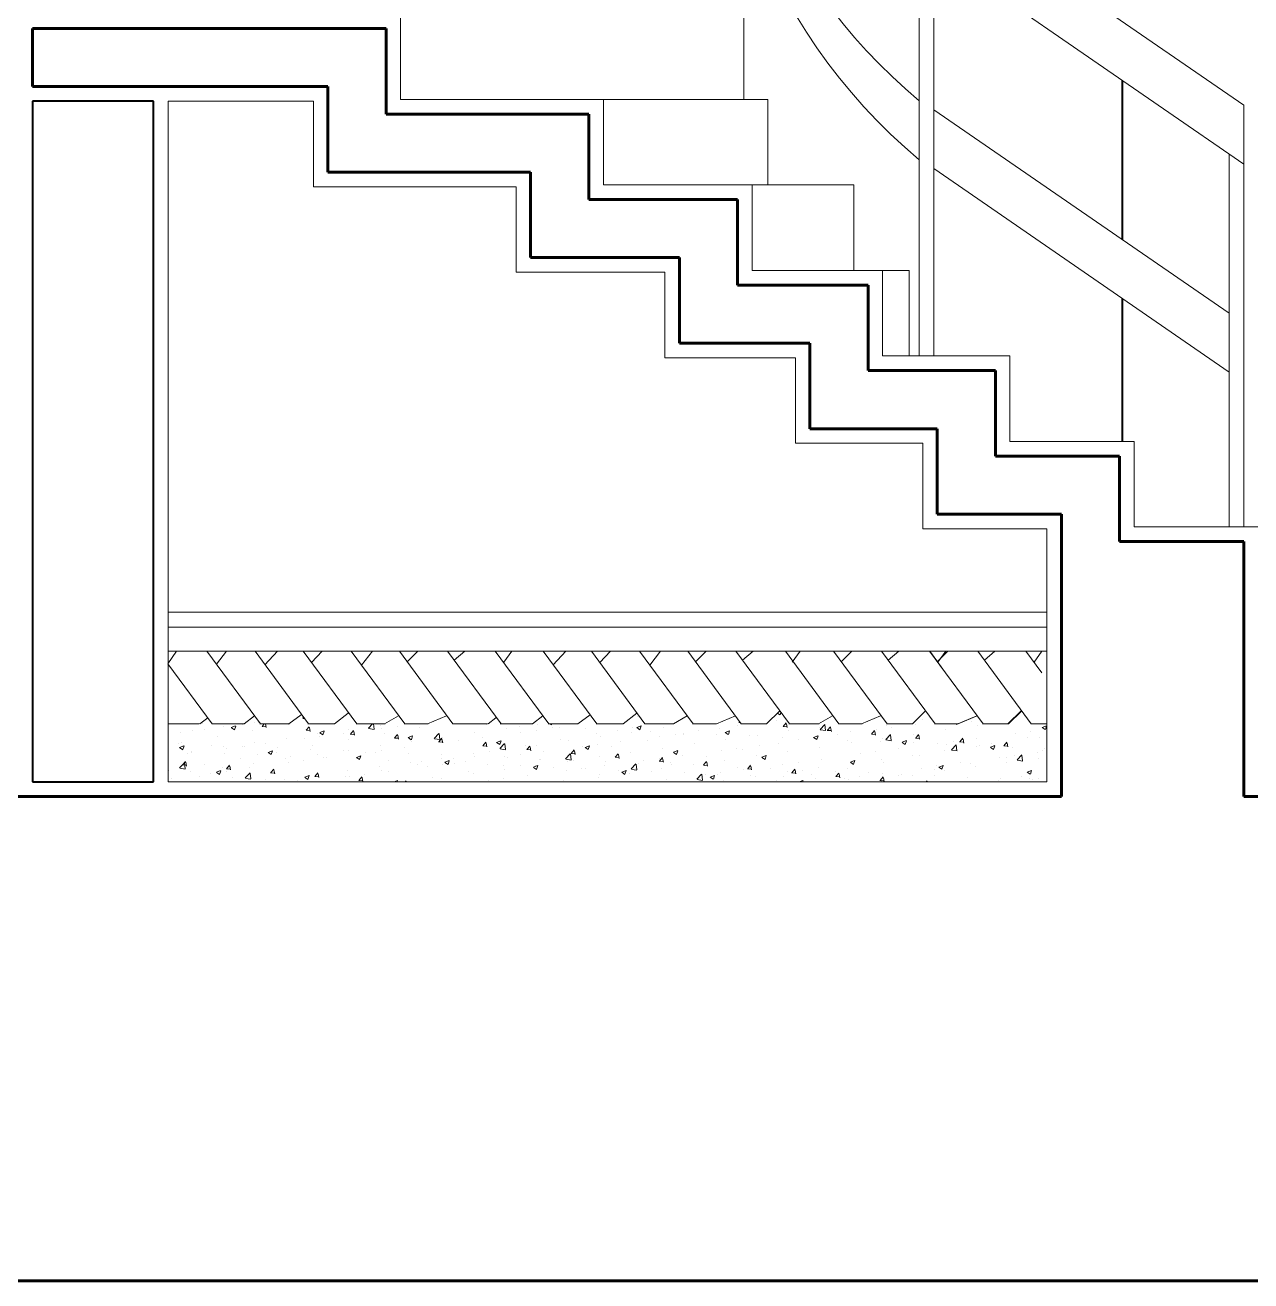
# Model space of a CAD drawing. Header units: millimetres. Extents: x 2016.56 to 2021.8, y 13721.83 to 13722.48.
# Drawn here: x 2019.0363 to 2019.0869, y 13721.8379 to 13721.8898 of the extents above; entities that cross this region are included whole.
import ezdxf

# ---------------------------------------------------------------- set-up
doc = ezdxf.new("R2010")
doc.units = ezdxf.units.MM
doc.layers.get('0').update_dxf_attribs({"lineweight": 20})
for name, color, linetype, lineweight in [('DUVAR', 4, 'Continuous', 40), ('DV', 7, 'Continuous', 20), ('kolon', 5, 'Continuous', 60), ('SIVA', 7, 'Continuous', 20), ('TEFRİŞ', 11, 'Continuous', 9)]:
    doc.layers.add(name, color=color, linetype=linetype, lineweight=lineweight)

msp = doc.modelspace()

# ---------------------------------------------------------------- linework, layer by layer
for p, q in [((2019.042171023998, 13721.86553762157), (2019.078447130247, 13721.86553762157)), ((2019.067331011601, 13721.86137085325), (2019.06743069801, 13721.86130361392)), ((2019.067389352556, 13721.86142800661), (2019.067435518406, 13721.86144572802)), ((2019.067433312502, 13721.86130546184), (2019.067466336725, 13721.86140388332)), ((2019.073446558932, 13721.86143771742), (2019.073446558932, 13721.86143771742)), ((2019.043584198575, 13721.86095434442), (2019.043584198575, 13721.86095434442)), ((2019.045264334262, 13721.8609028053), (2019.045264334262, 13721.8609028053)), ((2019.045758992997, 13721.86099084952), (2019.045758992997, 13721.86099084952)), ((2019.045900197424, 13721.86098651828), (2019.045900197424, 13721.86098651828)), ((2019.046056565942, 13721.8608264681), (2019.046140383805, 13721.86092635833)), ((2019.046220336957, 13721.86077968525), (2019.046193282433, 13721.86092635833)), ((2019.047155404645, 13721.86090517452), (2019.047155404645, 13721.86090517452)), ((2019.047734827061, 13721.86117044882), (2019.047765999827, 13721.86120293754)), ((2019.047741114215, 13721.8611546393), (2019.047809367393, 13721.86114405364)), ((2019.05044561747, 13721.86075002554), (2019.050614807909, 13721.86092635833)), ((2019.050673073316, 13721.8607081108), (2019.050647683784, 13721.86092635833)), ((2019.050953692196, 13721.8608676289), (2019.050953692196, 13721.8608676289)), ((2019.055314450358, 13721.86089134578), (2019.055314450358, 13721.86089134578)), ((2019.057416248582, 13721.86089541861), (2019.057416248582, 13721.86089541861)), ((2019.05794384488, 13721.86092635833), (2019.057995917596, 13721.86089123484)), ((2019.057998532056, 13721.86089307823), (2019.058009698822, 13721.86092635833)), ((2019.061518516196, 13721.86077905386), (2019.061696363267, 13721.86084732295)), ((2019.061535684488, 13721.86121729721), (2019.061535684488, 13721.86121729721)), ((2019.065673606058, 13721.86084822893), (2019.065673606058, 13721.86084822893)), ((2019.065737505415, 13721.86098146736), (2019.065793973263, 13721.86097652706)), ((2019.065744445317, 13721.86098373714), (2019.065767993997, 13721.86101180136)), ((2019.06727144834, 13721.86105858886), (2019.06727144834, 13721.86105858886)), ((2019.067566292007, 13721.86082434628), (2019.067688743047, 13721.86097027775)), ((2019.067729984196, 13721.86077742086), (2019.067700616415, 13721.860936635)), ((2019.069084401264, 13721.86070174711), (2019.069282238042, 13721.86090793554)), ((2019.06931186061, 13721.86065983028), (2019.069283798236, 13721.86090105347)), ((2019.071818636615, 13721.8608681491), (2019.071818636615, 13721.8608681491)), ((2019.073007212192, 13721.8608998805), (2019.073007212192, 13721.8608998805)), ((2019.073299928429, 13721.86112241401), (2019.073299928429, 13721.86112241401)), ((2019.074687440769, 13721.86092635833), (2019.074731314228, 13721.86089676531)), ((2019.07473392804, 13721.86089861688), (2019.074743236373, 13721.86092635833)), ((2019.075338018452, 13721.86103924473), (2019.075338018452, 13721.86103924473)), ((2019.075572332668, 13721.86085560999), (2019.075572332668, 13721.86085560999)), ((2019.077514276787, 13721.8612658551), (2019.077514276787, 13721.8612658551)), ((2019.078049830355, 13721.86092466985), (2019.078049830355, 13721.86092466985)), ((2019.078253935664, 13721.86078457878), (2019.078431782735, 13721.86085284788)), ((2019.07838423581, 13721.8606951944), (2019.078435737647, 13721.86084868437)), ((2019.042698217185, 13721.86056496958), (2019.042698217185, 13721.86056496958)), ((2019.043171893128, 13721.86064939938), (2019.043171893128, 13721.86064939938)), ((2019.043660196305, 13721.86069161654), (2019.043660196305, 13721.86069161654)), ((2019.044192821017, 13721.8603966447), (2019.044192821017, 13721.8603966447)), ((2019.044476022429, 13721.86082824228), (2019.044476022429, 13721.86082824228)), ((2019.044783096727, 13721.86077352894), (2019.044960943799, 13721.86084179803)), ((2019.044784483747, 13721.86076750107), (2019.044910829073, 13721.86068228007)), ((2019.044913443841, 13721.86068411709), (2019.044964945678, 13721.86083760706)), ((2019.045674112831, 13721.86065090961), (2019.045674112831, 13721.86065090961)), ((2019.046049684172, 13721.86082419557), (2019.046201504244, 13721.86081091304)), ((2019.047047349646, 13721.86033573895), (2019.047047349646, 13721.86033573895)), ((2019.047871525036, 13721.86066480515), (2019.048023345108, 13721.86065152262)), ((2019.047878412632, 13721.86066707724), (2019.048000863672, 13721.86081300871)), ((2019.048042175341, 13721.86062028241), (2019.048012807561, 13721.86077949655)), ((2019.048351478947, 13721.86051458185), (2019.048351478947, 13721.86051458185)), ((2019.048433410381, 13721.86057010288), (2019.048611257452, 13721.86063837198)), ((2019.048433981038, 13721.86040626122), (2019.048433981038, 13721.86040626122)), ((2019.048434791856, 13721.86056407677), (2019.048561137182, 13721.86047885577)), ((2019.04856375161, 13721.86048069461), (2019.048615253447, 13721.86063418458)), ((2019.049395960158, 13721.86053290818), (2019.049395960158, 13721.86053290818)), ((2019.049634449514, 13721.86067718909), (2019.049634449514, 13721.86067718909)), ((2019.0496933659, 13721.86050541473), (2019.049845185972, 13721.86049213219)), ((2019.049700259322, 13721.86050768638), (2019.049822710362, 13721.86065361785)), ((2019.049864013725, 13721.86046087956), (2019.049834645944, 13721.86062009371)), ((2019.050451905011, 13721.86073421155), (2019.050677804244, 13721.8606991759)), ((2019.051000098114, 13721.86074409695), (2019.051000098114, 13721.86074409695)), ((2019.05108803881, 13721.86052481679), (2019.05108803881, 13721.86052481679)), ((2019.051515206764, 13721.86034602431), (2019.051667026836, 13721.86033274177)), ((2019.051522106012, 13721.86034829553), (2019.051644557052, 13721.86049422699)), ((2019.051635961276, 13721.86082780992), (2019.051635961276, 13721.86082780992)), ((2019.051685852109, 13721.86030147672), (2019.051656484328, 13721.86046069086)), ((2019.052083724034, 13721.86036667683), (2019.052261571105, 13721.86043494593)), ((2019.052085099965, 13721.86036065246), (2019.052211445291, 13721.86027543147)), ((2019.052214059379, 13721.86027727213), (2019.052265561216, 13721.8604307621)), ((2019.052569330624, 13721.8607790817), (2019.052569330624, 13721.8607790817)), ((2019.053156407879, 13721.86032960226), (2019.053354244657, 13721.8605357907)), ((2019.053343952702, 13721.86018890467), (2019.053466403742, 13721.86033483614)), ((2019.053383864141, 13721.86028768812), (2019.053355801767, 13721.86052891131)), ((2019.053509906032, 13721.86036352866), (2019.053509906032, 13721.86036352866)), ((2019.054829148714, 13721.86055396847), (2019.054829148714, 13721.86055396847)), ((2019.05513172401, 13721.86037419982), (2019.05513172401, 13721.86037419982)), ((2019.056133278015, 13721.86073281137), (2019.056133278015, 13721.86073281137)), ((2019.056670356309, 13721.86083405834), (2019.056670356309, 13721.86083405834)), ((2019.056735861967, 13721.86058538859), (2019.056735861967, 13721.86058538859)), ((2019.057371725129, 13721.86066910156), (2019.057371725129, 13721.86066910156)), ((2019.058026262261, 13721.8607767709), (2019.058026262261, 13721.8607767709)), ((2019.058333704249, 13721.86079574852), (2019.058333704249, 13721.86079574852)), ((2019.059382168213, 13721.86071948346), (2019.059382168213, 13721.86071948346)), ((2019.059870920939, 13721.86053488199), (2019.059870920939, 13721.86053488199)), ((2019.060008734532, 13721.86041915094), (2019.060008734532, 13721.86041915094)), ((2019.060738074164, 13721.86066219602), (2019.060738074164, 13721.86066219602)), ((2019.0612917051, 13721.86058175818), (2019.0612917051, 13721.86058175818)), ((2019.061352212753, 13721.8607891469), (2019.061352212753, 13721.8607891469)), ((2019.061519880379, 13721.86077303154), (2019.061646225705, 13721.86068781054)), ((2019.061648839825, 13721.86068965575), (2019.061700341662, 13721.86084314572)), ((2019.062093980116, 13721.86060490858), (2019.062093980116, 13721.86060490858)), ((2019.062471625819, 13721.86042668023), (2019.062471625819, 13721.86042668023)), ((2019.062610947782, 13721.86077219799), (2019.062610947782, 13721.86077219799)), ((2019.063107488981, 13721.86051039321), (2019.063107488981, 13721.86051039321)), ((2019.063442127009, 13721.86048571209), (2019.063442127009, 13721.86048571209)), ((2019.063449886067, 13721.86054762114), (2019.063449886067, 13721.86054762114)), ((2019.064069468101, 13721.86063704016), (2019.064069468101, 13721.86063704016)), ((2019.064805792019, 13721.8604903337), (2019.064805792019, 13721.8604903337)), ((2019.064923418822, 13721.860739977), (2019.064923418822, 13721.860739977)), ((2019.065168829849, 13721.86057562781), (2019.06534667692, 13721.8606438969)), ((2019.065170188488, 13721.86056960724), (2019.065296533814, 13721.86048438624)), ((2019.065299147594, 13721.86048623327), (2019.065350649431, 13721.86063972324)), ((2019.066161697971, 13721.86043304626), (2019.066161697971, 13721.86043304626)), ((2019.066486404299, 13721.86045853756), (2019.066486404299, 13721.86045853756)), ((2019.067517603923, 13721.86037575882), (2019.067517603923, 13721.86037575882)), ((2019.067559346279, 13721.86082207693), (2019.067711166351, 13721.8608087944)), ((2019.0677905336, 13721.86063738046), (2019.0677905336, 13721.86063738046)), ((2019.068819143502, 13721.86037220175), (2019.068996990573, 13721.86044047085)), ((2019.068820496597, 13721.86036618293), (2019.068946841923, 13721.86028096194)), ((2019.068843252833, 13721.86035168485), (2019.068843252833, 13721.86035168485)), ((2019.068856052988, 13721.86035961928), (2019.068856052988, 13721.86035961928)), ((2019.068949455364, 13721.86028281079), (2019.069000957201, 13721.86043630076)), ((2019.069073504167, 13721.8607999877), (2019.069073504167, 13721.8607999877)), ((2019.069090695846, 13721.86068589618), (2019.069316595079, 13721.86065086053)), ((2019.069381187143, 13721.86066268651), (2019.069533007215, 13721.86064940398)), ((2019.069388138697, 13721.86066495543), (2019.069510589737, 13721.86081088689)), ((2019.069551822579, 13721.86061801801), (2019.069522454799, 13721.86077723216)), ((2019.069805231954, 13721.8604783318), (2019.069805231954, 13721.8604783318)), ((2019.070337344802, 13721.86061388418), (2019.070337344802, 13721.86061388418)), ((2019.071203028006, 13721.86050329609), (2019.071354848078, 13721.86049001355)), ((2019.071209985387, 13721.86050556457), (2019.071332436427, 13721.86065149604)), ((2019.071373660963, 13721.86045861517), (2019.071344293183, 13721.86061782931)), ((2019.07140936991, 13721.86068952057), (2019.07140936991, 13721.86068952057)), ((2019.071795191673, 13721.86028132383), (2019.071993028451, 13721.86048751227)), ((2019.072022651434, 13721.86023940761), (2019.071994589061, 13721.86048063079)), ((2019.072045233072, 13721.86077323354), (2019.072045233072, 13721.86077323354)), ((2019.072948960685, 13721.86048632727), (2019.072948960685, 13721.86048632727)), ((2019.07302486887, 13721.86034390567), (2019.073176688942, 13721.86033062313)), ((2019.073031832077, 13721.86034617372), (2019.073154283117, 13721.86049210518)), ((2019.073195499347, 13721.86029921233), (2019.073166131566, 13721.86045842647)), ((2019.074268203367, 13721.86067676708), (2019.074268203367, 13721.86067676708)), ((2019.074853678767, 13721.86018678286), (2019.074976129807, 13721.86033271433)), ((2019.077145133763, 13721.86053081222), (2019.077145133763, 13721.86053081222)), ((2019.077638935117, 13721.86036968447), (2019.077638935117, 13721.86036968447)), ((2019.077780996925, 13721.86061452519), (2019.077780996925, 13721.86061452519)), ((2019.078143659885, 13721.86036310665), (2019.078143659885, 13721.86036310665)), ((2019.07825527701, 13721.86077856201), (2019.078381622337, 13721.86069334101)), ((2019.042616676661, 13721.86010900068), (2019.042616676661, 13721.86010900068)), ((2019.042648931872, 13721.85995429981), (2019.042826778943, 13721.8600225689)), ((2019.042650319551, 13721.85994827339), (2019.042776664877, 13721.85986305239)), ((2019.042711529203, 13721.86014237979), (2019.042711529203, 13721.86014237979)), ((2019.042779278933, 13721.85986488852), (2019.04283078077, 13721.86001837849)), ((2019.043972582613, 13721.86005171324), (2019.043972582613, 13721.86005171324)), ((2019.044445136397, 13721.8599826919), (2019.044445136397, 13721.8599826919)), ((2019.044596137637, 13721.85990099956), (2019.044596137637, 13721.85990099956)), ((2019.045232000799, 13721.85998471253), (2019.045232000799, 13721.85998471253)), ((2019.045328488564, 13721.8599944258), (2019.045328488564, 13721.8599944258)), ((2019.045728106964, 13721.86014529914), (2019.045728106964, 13721.86014529914)), ((2019.046193979919, 13721.86011135948), (2019.046193979919, 13721.86011135948)), ((2019.046299245526, 13721.85975087375), (2019.046477092597, 13721.85981914285)), ((2019.046429586702, 13721.85966146604), (2019.046481088539, 13721.85981495601)), ((2019.046684394516, 13721.85993713836), (2019.046684394516, 13721.85993713836)), ((2019.047798117876, 13721.86032254825), (2019.047798117876, 13721.86032254825)), ((2019.048040300468, 13721.85987985092), (2019.048040300468, 13721.85987985092)), ((2019.048125455182, 13721.86001628697), (2019.048125455182, 13721.86001628697)), ((2019.049396206419, 13721.85982256348), (2019.049396206419, 13721.85982256348)), ((2019.049603563482, 13721.8598316387), (2019.049603563482, 13721.8598316387)), ((2019.049606746996, 13721.86027055188), (2019.049606746996, 13721.86027055188)), ((2019.050922806164, 13721.86002207851), (2019.050922806164, 13721.86002207851)), ((2019.050967764651, 13721.85982600417), (2019.050967764651, 13721.85982600417)), ((2019.051929743771, 13721.85995265113), (2019.051929743771, 13721.85995265113)), ((2019.052226935464, 13721.86020092142), (2019.052226935464, 13721.86020092142)), ((2019.053162695807, 13721.86031378379), (2019.05338859504, 13721.86027874814)), ((2019.053337047628, 13721.86018663388), (2019.0534888677, 13721.86017335135)), ((2019.053507690493, 13721.86014207388), (2019.053478322712, 13721.86030128802)), ((2019.053533881728, 13721.86016383989), (2019.053533881728, 13721.86016383989)), ((2019.05416974489, 13721.86024755287), (2019.05416974489, 13721.86024755287)), ((2019.055158888491, 13721.86002724346), (2019.055310708563, 13721.86001396093)), ((2019.055165799392, 13721.86002951382), (2019.055288250431, 13721.86017544528)), ((2019.055329528876, 13721.85998267103), (2019.055300161096, 13721.86014188518)), ((2019.055734037687, 13721.86016325078), (2019.055911884758, 13721.86023151988)), ((2019.055735408074, 13721.86015722816), (2019.0558617534, 13721.86007200716)), ((2019.055864367148, 13721.86007384965), (2019.055915868985, 13721.86022733962)), ((2019.055867198287, 13721.85990917898), (2019.056065035066, 13721.86011536742)), ((2019.055873486603, 13721.85989335603), (2019.056099385836, 13721.85985832038)), ((2019.056094654966, 13721.85986726544), (2019.056066592592, 13721.86010848863)), ((2019.056102391982, 13721.85988726099), (2019.056102391982, 13721.85988726099)), ((2019.056908337312, 13721.86002635217), (2019.056908337312, 13721.86002635217)), ((2019.056980729355, 13721.85986785304), (2019.057132549427, 13721.8598545705)), ((2019.056987646082, 13721.85987012296), (2019.057110097121, 13721.86001605443)), ((2019.05715136726, 13721.85982326819), (2019.057121999479, 13721.85998248234)), ((2019.057385362549, 13721.86004986822), (2019.057385362549, 13721.86004986822)), ((2019.058389629125, 13721.86028061708), (2019.058389629125, 13721.86028061708)), ((2019.058704605231, 13721.86024030803), (2019.058704605231, 13721.86024030803)), ((2019.058809492772, 13721.85971073211), (2019.058931943811, 13721.85985666357)), ((2019.058973205644, 13721.85966386535), (2019.058943837863, 13721.85982307949)), ((2019.05926964558, 13721.86000513154), (2019.05926964558, 13721.86000513154)), ((2019.05938435134, 13721.85995982473), (2019.059562198412, 13721.86002809382)), ((2019.059385716183, 13721.85995380386), (2019.059512061509, 13721.85986858286)), ((2019.059514674917, 13721.85987042717), (2019.059566176755, 13721.86002391714)), ((2019.059905508742, 13721.86008884451), (2019.059905508742, 13721.86008884451)), ((2019.060479543381, 13721.85997718227), (2019.060479543381, 13721.85997718227)), ((2019.060867487862, 13721.86021549146), (2019.060867487862, 13721.86021549146)), ((2019.061960835195, 13721.86023144718), (2019.061960835195, 13721.86023144718)), ((2019.062580061749, 13721.8599266476), (2019.062580061749, 13721.8599266476)), ((2019.063034664994, 13721.85975639868), (2019.063212512065, 13721.85982466777)), ((2019.063164982687, 13721.85966700469), (2019.063216484524, 13721.85982049466)), ((2019.06388419105, 13721.86010549051), (2019.06388419105, 13721.86010549051)), ((2019.065005409433, 13721.85984642318), (2019.065005409433, 13721.85984642318)), ((2019.065167161617, 13721.86026809775), (2019.065167161617, 13721.86026809775)), ((2019.065641272595, 13721.85993013615), (2019.065641272595, 13721.85993013615)), ((2019.06589346936, 13721.85985108945), (2019.06589346936, 13721.85985108945)), ((2019.066603251715, 13721.86005678311), (2019.066603251715, 13721.86005678311)), ((2019.067374761174, 13721.86010535436), (2019.067374761174, 13721.86010535436)), ((2019.068207389672, 13721.86026797188), (2019.068207389672, 13721.86026797188)), ((2019.068873509874, 13721.86031847138), (2019.068873509874, 13721.86031847138)), ((2019.069042618135, 13721.85995443731), (2019.069042618135, 13721.85995443731)), ((2019.070229415826, 13721.86026118394), (2019.070229415826, 13721.86026118394)), ((2019.070361860817, 13721.86014487712), (2019.070361860817, 13721.86014487712)), ((2019.071585321778, 13721.8602038965), (2019.071585321778, 13721.8602038965)), ((2019.071665990118, 13721.86032372003), (2019.071665990118, 13721.86032372003)), ((2019.071801486642, 13721.86026546842), (2019.072027385875, 13721.86023043277)), ((2019.072339015567, 13721.85989807475), (2019.072339015567, 13721.85989807475)), ((2019.072469457155, 13721.8601687757), (2019.072647304227, 13721.8602370448)), ((2019.072470804706, 13721.86016275863), (2019.072597150031, 13721.86007753763)), ((2019.072599763133, 13721.86007938831), (2019.07265126497, 13721.86023287827)), ((2019.072941227729, 13721.86014660906), (2019.072941227729, 13721.86014660906)), ((2019.073943153524, 13721.86010926352), (2019.073943153524, 13721.86010926352)), ((2019.074237317335, 13721.85983121669), (2019.074237317335, 13721.85983121669)), ((2019.074297133681, 13721.86008932162), (2019.074297133681, 13721.86008932162)), ((2019.074505982082, 13721.85986090055), (2019.07470381886, 13721.86006708899)), ((2019.074512277438, 13721.85984504066), (2019.074738176671, 13721.85981000501)), ((2019.074579016686, 13721.86019297649), (2019.074579016686, 13721.86019297649)), ((2019.074676351489, 13721.85986115465), (2019.074676351489, 13721.85986115465)), ((2019.074733442259, 13721.85981898493), (2019.074705379886, 13721.86006020811)), ((2019.074846709734, 13721.86018451525), (2019.074998529806, 13721.86017123271)), ((2019.075017337731, 13721.86013980949), (2019.07498796995, 13721.86029902363)), ((2019.075540995806, 13721.86031962345), (2019.075540995806, 13721.86031962345)), ((2019.075541446635, 13721.8600100596), (2019.075541446635, 13721.8600100596)), ((2019.075653039632, 13721.86003203418), (2019.075653039632, 13721.86003203418)), ((2019.076119770809, 13721.85996534965), (2019.07629761788, 13721.86003361874)), ((2019.076121112814, 13721.85995933433), (2019.07624745814, 13721.85987411333)), ((2019.076157643303, 13721.86011541956), (2019.076157643303, 13721.86011541956)), ((2019.076250070902, 13721.85987596583), (2019.076301572739, 13721.86002945579)), ((2019.076668550598, 13721.86002512482), (2019.07682037067, 13721.86001184229)), ((2019.076675525457, 13721.86002739201), (2019.076797976497, 13721.86017332347)), ((2019.076839176115, 13721.85998040664), (2019.076809808334, 13721.86013962079)), ((2019.076824417203, 13721.86017266684), (2019.076824417203, 13721.86017266684)), ((2019.077008945584, 13721.85997474674), (2019.077008945584, 13721.85997474674)), ((2019.078247557559, 13721.85981198475), (2019.078247557559, 13721.85981198475)), ((2019.078364851536, 13721.8599174593), (2019.078364851536, 13721.8599174593)), ((2019.042649995311, 13721.85911661085), (2019.042847832089, 13721.85932279929)), ((2019.042765306776, 13721.85923468135), (2019.042887757816, 13721.85938061282)), ((2019.042877449322, 13721.8590747006), (2019.042849386948, 13721.85931592379)), ((2019.042929073557, 13721.85918792121), (2019.042899705776, 13721.85934713536)), ((2019.04299199968, 13721.85968981079), (2019.04299199968, 13721.85968981079)), ((2019.043141007096, 13721.85980384899), (2019.043141007096, 13721.85980384899)), ((2019.043152230229, 13721.85976781543), (2019.043152230229, 13721.85976781543)), ((2019.044508136181, 13721.85971052799), (2019.044508136181, 13721.85971052799)), ((2019.045162871555, 13721.85950775715), (2019.045162871555, 13721.85950775715)), ((2019.045697220932, 13721.85929974874), (2019.045697220932, 13721.85929974874)), ((2019.045864042133, 13721.85965324055), (2019.045864042133, 13721.85965324055)), ((2019.04630062766, 13721.85974484909), (2019.046426972986, 13721.85965962809)), ((2019.046644163368, 13721.85976202206), (2019.046644163368, 13721.85976202206)), ((2019.047016463614, 13721.85949018856), (2019.047016463614, 13721.85949018856)), ((2019.047129921251, 13721.8593207425), (2019.047129921251, 13721.8593207425)), ((2019.047219948084, 13721.85959595311), (2019.047219948084, 13721.85959595311)), ((2019.047765784412, 13721.85940445548), (2019.047765784412, 13721.85940445548)), ((2019.048320592914, 13721.85966903146), (2019.048320592914, 13721.85966903146)), ((2019.048575854036, 13721.85953866567), (2019.048575854036, 13721.85953866567)), ((2019.048727763532, 13721.85953110243), (2019.048727763532, 13721.85953110243)), ((2019.049931759987, 13721.85948137823), (2019.049931759987, 13721.85948137823)), ((2019.049949559179, 13721.8595474477), (2019.05012740625, 13721.85961571679)), ((2019.049950935769, 13721.85954142478), (2019.050077281095, 13721.85945620379)), ((2019.050079894471, 13721.85945804355), (2019.050131396308, 13721.85961153353)), ((2019.050331901489, 13721.8597422912), (2019.050331901489, 13721.8597422912)), ((2019.050752112371, 13721.85976527604), (2019.050752112371, 13721.85976527604)), ((2019.051287665939, 13721.85942409079), (2019.051287665939, 13721.85942409079)), ((2019.052108018323, 13721.8597079886), (2019.052108018323, 13721.8597079886)), ((2019.052196049432, 13721.85935537103), (2019.052196049432, 13721.85935537103)), ((2019.052643571891, 13721.85936680335), (2019.052643571891, 13721.85936680335)), ((2019.053463924274, 13721.85965070116), (2019.053463924274, 13721.85965070116)), ((2019.053479019999, 13721.85951797827), (2019.053479019999, 13721.85951797827)), ((2019.053599872832, 13721.85934402165), (2019.053777719904, 13721.85941229074)), ((2019.053601243878, 13721.85933800048), (2019.053727589204, 13721.85925277948)), ((2019.053730202241, 13721.85925462107), (2019.053781704078, 13721.85940811104)), ((2019.053945753684, 13721.85951782235), (2019.053945753684, 13721.85951782235)), ((2019.053999477843, 13721.85930951591), (2019.053999477843, 13721.85930951591)), ((2019.054463527385, 13721.85937239407), (2019.054463527385, 13721.85937239407)), ((2019.054798262681, 13721.85970841808), (2019.054798262681, 13721.85970841808)), ((2019.054819830226, 13721.85959341372), (2019.054819830226, 13721.85959341372)), ((2019.055427045498, 13721.85977208726), (2019.055427045498, 13721.85977208726)), ((2019.056067665342, 13721.85958358284), (2019.056067665342, 13721.85958358284)), ((2019.056175736178, 13721.85953612628), (2019.056175736178, 13721.85953612628)), ((2019.056703528503, 13721.85966729582), (2019.056703528503, 13721.85966729582)), ((2019.057516959753, 13721.85946865245), (2019.057516959753, 13721.85946865245)), ((2019.057531642129, 13721.85947883884), (2019.057531642129, 13721.85947883884)), ((2019.057665507624, 13721.85979394277), (2019.057665507624, 13721.85979394277)), ((2019.058577988696, 13721.8594887557), (2019.058775825475, 13721.85969494414)), ((2019.058584277399, 13721.85947292827), (2019.058810176632, 13721.85943789262)), ((2019.058673719199, 13721.85939475765), (2019.058673719199, 13721.85939475765)), ((2019.05880544579, 13721.85944684276), (2019.058777383417, 13721.85968806595)), ((2019.058802570219, 13721.85970846262), (2019.058954390291, 13721.85969518008)), ((2019.058887548081, 13721.8594215514), (2019.058887548081, 13721.8594215514)), ((2019.058998251567, 13721.85972291736), (2019.058998251567, 13721.85972291736)), ((2019.0599778485, 13721.85957360055), (2019.0599778485, 13721.85957360055)), ((2019.060243454033, 13721.85936426396), (2019.060243454033, 13721.85936426396)), ((2019.060624411083, 13721.85954907219), (2019.060776231155, 13721.85953578966)), ((2019.060631339462, 13721.85955134125), (2019.060753790501, 13721.85969727272)), ((2019.060795044028, 13721.85950446251), (2019.060765676247, 13721.85966367665)), ((2019.061260819067, 13721.85973620779), (2019.061260819067, 13721.85973620779)), ((2019.061599359984, 13721.85930697652), (2019.061599359984, 13721.85930697652)), ((2019.061803429194, 13721.85942487448), (2019.061803429194, 13721.85942487448)), ((2019.062439292356, 13721.85950858746), (2019.062439292356, 13721.85950858746)), ((2019.062446251947, 13721.85938968177), (2019.062598072019, 13721.85937639924)), ((2019.062453186152, 13721.8593919504), (2019.062575637191, 13721.85953788186)), ((2019.062616882411, 13721.85934505966), (2019.062587514631, 13721.85950427381)), ((2019.062930885732, 13721.85934255963), (2019.062930885732, 13721.85934255963)), ((2019.063036024291, 13721.85975037956), (2019.063162369618, 13721.85966515856)), ((2019.063401271476, 13721.85963523441), (2019.063401271476, 13721.85963523441)), ((2019.064275032842, 13721.85923255954), (2019.064397483881, 13721.85937849101)), ((2019.064438720795, 13721.85918565682), (2019.064409353015, 13721.85934487097)), ((2019.064412177546, 13721.85959682454), (2019.064412177546, 13721.85959682454)), ((2019.065136275585, 13721.85942254736), (2019.065136275585, 13721.85942254736)), ((2019.066455518267, 13721.85961298717), (2019.066455518267, 13721.85961298717)), ((2019.066684978647, 13721.85955297262), (2019.066862825719, 13721.85962124172)), ((2019.0666863324, 13721.85954695525), (2019.066812677727, 13721.85946173426)), ((2019.066815290456, 13721.85946358221), (2019.066866792293, 13721.85961707218)), ((2019.067759647568, 13721.85979183007), (2019.067759647568, 13721.85979183007)), ((2019.068175056208, 13721.8593498791), (2019.068175056208, 13721.8593498791)), ((2019.069137035328, 13721.85947652606), (2019.069137035328, 13721.85947652606)), ((2019.070330974784, 13721.85929932674), (2019.070330974784, 13721.85929932674)), ((2019.070335292301, 13721.85934954657), (2019.070513139372, 13721.85941781566)), ((2019.070336640509, 13721.85934353095), (2019.070462985835, 13721.85925830995)), ((2019.070465598225, 13721.85926015973), (2019.070517100062, 13721.8594136497)), ((2019.070741173285, 13721.85968771482), (2019.070741173285, 13721.85968771482)), ((2019.071377036447, 13721.8597714278), (2019.071377036447, 13721.8597714278)), ((2019.071635104085, 13721.85947816964), (2019.071635104085, 13721.85947816964)), ((2019.071713767862, 13721.85935262483), (2019.071713767862, 13721.85935262483)), ((2019.072918074653, 13721.85964077688), (2019.072918074653, 13721.85964077688)), ((2019.073195059676, 13721.85960688974), (2019.073195059676, 13721.85960688974)), ((2019.074872799181, 13721.8593178177), (2019.074872799181, 13721.8593178177)), ((2019.075284973931, 13721.85930345493), (2019.075284973931, 13721.85930345493)), ((2019.076476937138, 13721.85952900647), (2019.076476937138, 13721.85952900647)), ((2019.076766265745, 13721.85955771984), (2019.076766265745, 13721.85955771984)), ((2019.07679353117, 13721.85932711645), (2019.07679353117, 13721.85932711645)), ((2019.077112800299, 13721.85961271944), (2019.077112800299, 13721.85961271944)), ((2019.077216772491, 13721.85944047727), (2019.077414609269, 13721.85964666571)), ((2019.077223068234, 13721.8594246129), (2019.077448967467, 13721.85938957726)), ((2019.077444233084, 13721.85939856225), (2019.077416170711, 13721.85963978543)), ((2019.078074779419, 13721.85973936639), (2019.078074779419, 13721.85973936639)), ((2019.078112773852, 13721.85951755626), (2019.078112773852, 13721.85951755626)), ((2019.042200287927, 13721.85899922733), (2019.042200287927, 13721.85899922733)), ((2019.042656277361, 13721.85910081588), (2019.042882176594, 13721.85906578024)), ((2019.042758430704, 13721.85923240999), (2019.042910250776, 13721.85921912745)), ((2019.043110121063, 13721.8589582986), (2019.043110121063, 13721.8589582986)), ((2019.043681579741, 13721.85925349224), (2019.043681579741, 13721.85925349224)), ((2019.043927941012, 13721.85889919381), (2019.043927941012, 13721.85889919381)), ((2019.044165080671, 13721.85893164462), (2019.044342927742, 13721.85899991371)), ((2019.044166463464, 13721.85892562141), (2019.04429280879, 13721.85884040041)), ((2019.044295421794, 13721.85884223746), (2019.044346923632, 13721.85899572743)), ((2019.044414250364, 13721.85913714151), (2019.044414250364, 13721.85913714151)), ((2019.044563804174, 13721.85898290678), (2019.044563804174, 13721.85898290678)), ((2019.044580271568, 13721.85907301957), (2019.04473209164, 13721.85905973703)), ((2019.044587153466, 13721.8590752905), (2019.044709604506, 13721.85922122196)), ((2019.044750911941, 13721.85902851837), (2019.04472154416, 13721.85918773251)), ((2019.04536078572, 13721.85869618757), (2019.045558622498, 13721.85890237601)), ((2019.045525783294, 13721.85910955373), (2019.045525783294, 13721.85910955373)), ((2019.045588240146, 13721.85865427792), (2019.045560177773, 13721.85889550111)), ((2019.046402112432, 13721.85891362914), (2019.046553932504, 13721.85890034661)), ((2019.046409000156, 13721.85891589964), (2019.046531451196, 13721.85906183111)), ((2019.046572750324, 13721.85886911553), (2019.046543382544, 13721.85902832967)), ((2019.047815394324, 13721.85872821857), (2019.047993241395, 13721.85879648766)), ((2019.047945729563, 13721.85863881498), (2019.047997231401, 13721.85879230495)), ((2019.048230846846, 13721.85875650879), (2019.048353297886, 13721.85890244025)), ((2019.048289706882, 13721.85882348107), (2019.048289706882, 13721.85882348107)), ((2019.048394588708, 13721.85870971269), (2019.048365220928, 13721.85886892683)), ((2019.049572677449, 13721.85898608831), (2019.049572677449, 13721.85898608831)), ((2019.050299568026, 13721.85882419842), (2019.050299568026, 13721.85882419842)), ((2019.050891920131, 13721.85917652812), (2019.050891920131, 13721.85917652812)), ((2019.050983170056, 13721.85900929252), (2019.050983170056, 13721.85900929252)), ((2019.051261547146, 13721.85895084538), (2019.051261547146, 13721.85895084538)), ((2019.05246446187, 13721.85926355744), (2019.05246446187, 13721.85926355744)), ((2019.052865685103, 13721.85916203414), (2019.052865685103, 13721.85916203414)), ((2019.053501548265, 13721.85924574712), (2019.053501548265, 13721.85924574712)), ((2019.054554376125, 13721.85896012263), (2019.054554376125, 13721.85896012263)), ((2019.054767376649, 13721.85886286769), (2019.054767376649, 13721.85886286769)), ((2019.055355383794, 13721.85925222847), (2019.055355383794, 13721.85925222847)), ((2019.056035667939, 13721.85921438754), (2019.056035667939, 13721.85921438754)), ((2019.05607150595, 13721.8590417106), (2019.05607150595, 13721.8590417106)), ((2019.056711289746, 13721.85919494103), (2019.056711289746, 13721.85919494103)), ((2019.056997310998, 13721.85879213702), (2019.056997310998, 13721.85879213702)), ((2019.057250186486, 13721.85914059559), (2019.057428033557, 13721.85920886469)), ((2019.057251551987, 13721.85913457618), (2019.057377897313, 13721.85904935518)), ((2019.057354476517, 13721.85920431784), (2019.057354476517, 13721.85920431784)), ((2019.05738051001, 13721.85905119859), (2019.057432011847, 13721.85920468856)), ((2019.058067195698, 13721.85913765359), (2019.058067195698, 13721.85913765359)), ((2019.058601448955, 13721.85900332579), (2019.058601448955, 13721.85900332579)), ((2019.059237312117, 13721.85908703876), (2019.059237312117, 13721.85908703876)), ((2019.059423101649, 13721.85908036615), (2019.059423101649, 13721.85908036615)), ((2019.059968302105, 13721.85883402981), (2019.059968302105, 13721.85883402981)), ((2019.060199291237, 13721.85921368572), (2019.060199291237, 13721.85921368572)), ((2019.060779007601, 13721.85902307871), (2019.060779007601, 13721.85902307871)), ((2019.060900500139, 13721.85893716954), (2019.06107834721, 13721.85900543864)), ((2019.060901860095, 13721.85893115188), (2019.061028205422, 13721.85884593088)), ((2019.061030817779, 13721.85884777611), (2019.061082319616, 13721.85900126608)), ((2019.061229933035, 13721.8588906574), (2019.061229933035, 13721.8588906574)), ((2019.061288779105, 13721.85906833242), (2019.061486615884, 13721.85927452086)), ((2019.061295068195, 13721.85905250051), (2019.061520967428, 13721.85901746487)), ((2019.061449593918, 13721.85908829472), (2019.061449593918, 13721.85908829472)), ((2019.061516236615, 13721.85902642008), (2019.061488174242, 13721.85926764327)), ((2019.062134913552, 13721.85896579127), (2019.062134913552, 13721.85896579127)), ((2019.062549175717, 13721.85908109721), (2019.062549175717, 13721.85908109721)), ((2019.062955265936, 13721.85924968908), (2019.062955265936, 13721.85924968908)), ((2019.063490819504, 13721.85890850383), (2019.063490819504, 13721.85890850383)), ((2019.063853305018, 13721.85925994012), (2019.063853305018, 13721.85925994012)), ((2019.063999569514, 13721.85864790914), (2019.064197406293, 13721.85885409758)), ((2019.06422702744, 13721.8586059974), (2019.064198965067, 13721.85884722059)), ((2019.064268092811, 13721.85923029135), (2019.064419912883, 13721.85921700882)), ((2019.064311171888, 13721.85919240164), (2019.064311171888, 13721.85919240164)), ((2019.064337212808, 13721.85884461743), (2019.064337212808, 13721.85884461743)), ((2019.064550813792, 13721.85873374349), (2019.064728660863, 13721.85880201258)), ((2019.064681125548, 13721.85864435363), (2019.064732627385, 13721.8587978436)), ((2019.064846725456, 13721.85885121639), (2019.064846725456, 13721.85885121639)), ((2019.06497307597, 13721.8589283304), (2019.06497307597, 13721.8589283304)), ((2019.065667077839, 13721.8591351142), (2019.065667077839, 13721.8591351142)), ((2019.06593505509, 13721.85905497736), (2019.06593505509, 13721.85905497736)), ((2019.066089933675, 13721.85907090093), (2019.066241753747, 13721.85905761839)), ((2019.066096879532, 13721.85907316869), (2019.066219330571, 13721.85921910015)), ((2019.066202631408, 13721.85879392895), (2019.066202631408, 13721.85879392895)), ((2019.066260559179, 13721.85902625398), (2019.066231191398, 13721.85918546812)), ((2019.067022983791, 13721.85907782676), (2019.067022983791, 13721.85907782676)), ((2019.067539193047, 13721.85926616613), (2019.067539193047, 13721.85926616613)), ((2019.067728761535, 13721.85894627969), (2019.067728761535, 13721.85894627969)), ((2019.067911774539, 13721.85891151051), (2019.068063594611, 13721.85889822797)), ((2019.067918726221, 13721.85891377783), (2019.068041177261, 13721.8590597093)), ((2019.068082397563, 13721.85886685113), (2019.068053029782, 13721.85902606528)), ((2019.068378889743, 13721.85902053932), (2019.068378889743, 13721.85902053932)), ((2019.068751184234, 13721.85884409501), (2019.068751184234, 13721.85884409501)), ((2019.069011732102, 13721.85910888693), (2019.069011732102, 13721.85910888693)), ((2019.069734795695, 13721.85896325188), (2019.069734795695, 13721.85896325188)), ((2019.069740572912, 13721.85875438697), (2019.069863023951, 13721.85890031844)), ((2019.069904235947, 13721.85870744829), (2019.069874868166, 13721.85886666244)), ((2019.070232476048, 13721.85909835992), (2019.070232476048, 13721.85909835992)), ((2019.071090701646, 13721.85890596444), (2019.071090701646, 13721.85890596444)), ((2019.071670818942, 13721.858896269), (2019.071670818942, 13721.858896269)), ((2019.072322390303, 13721.85879492511), (2019.072322390303, 13721.85879492511)), ((2019.072446607598, 13721.858848677), (2019.072446607598, 13721.858848677)), ((2019.07288718862, 13721.85879522649), (2019.07288718862, 13721.85879522649)), ((2019.073274956899, 13721.85910745777), (2019.073274956899, 13721.85910745777)), ((2019.073802513549, 13721.85879138956), (2019.073802513549, 13721.85879138956)), ((2019.073803682117, 13721.85904919002), (2019.073803682117, 13721.85904919002)), ((2019.073910820061, 13721.85919117074), (2019.073910820061, 13721.85919117074)), ((2019.073985605954, 13721.85914612052), (2019.074163453025, 13721.85921438961)), ((2019.073986948618, 13721.85914010665), (2019.074113293944, 13721.85905488565)), ((2019.074115905994, 13721.85905673725), (2019.074167407831, 13721.85921022722)), ((2019.074206431302, 13721.8589856663), (2019.074206431302, 13721.8589856663)), ((2019.075510560603, 13721.85916450921), (2019.075510560603, 13721.85916450921)), ((2019.077635919607, 13721.85894269447), (2019.077813766678, 13721.85901096356)), ((2019.077637256727, 13721.85893668235), (2019.077763602053, 13721.85885146135)), ((2019.077766213763, 13721.85885331477), (2019.077817715601, 13721.85900680474)), ((2019.042171023998, 13721.85853762157), (2019.078447130247, 13721.85853762157)), ((2019.042323803055, 13721.85868800504), (2019.042323803055, 13721.85868800504)), ((2019.04346725141, 13721.85876060488), (2019.04346725141, 13721.85876060488)), ((2019.044823157362, 13721.85870331744), (2019.044823157362, 13721.85870331744)), ((2019.045367068157, 13721.85868038813), (2019.04559296739, 13721.85864535248)), ((2019.046179063313, 13721.85864603), (2019.046179063313, 13721.85864603)), ((2019.046985577581, 13721.85864463817), (2019.046985577581, 13721.85864463817)), ((2019.047534969265, 13721.85858874257), (2019.047534969265, 13721.85858874257)), ((2019.047816771573, 13721.85872219711), (2019.047943116899, 13721.85863697611)), ((2019.048223953296, 13721.85875423872), (2019.048375773368, 13721.85874095619)), ((2019.049501878242, 13721.85875502762), (2019.049501878242, 13721.85875502762)), ((2019.049663704864, 13721.85874048545), (2019.049663704864, 13721.85874048545)), ((2019.05004579416, 13721.8585948483), (2019.050197614232, 13721.85858156576)), ((2019.050052693536, 13721.85859711793), (2019.050175144576, 13721.8587430494)), ((2019.050216427092, 13721.85855030984), (2019.050187059311, 13721.85870952399)), ((2019.05149912881, 13721.85853762157), (2019.051643555048, 13721.85859306161)), ((2019.051630339151, 13721.85853762157), (2019.05164753917, 13721.85858888247)), ((2019.051958361659, 13721.85853762157), (2019.051996991266, 13721.85858365854)), ((2019.052011203299, 13721.85853762157), (2019.052008897695, 13721.85855012114)), ((2019.053073084312, 13721.85870585772), (2019.053073084312, 13721.85870585772)), ((2019.053448133967, 13721.85867242788), (2019.053448133967, 13721.85867242788)), ((2019.055399468717, 13721.85858177709), (2019.055399468717, 13721.85858177709)), ((2019.056035331879, 13721.85866549007), (2019.056035331879, 13721.85866549007)), ((2019.058487010291, 13721.8585797649), (2019.058487010291, 13721.8585797649)), ((2019.058642833166, 13721.85854920726), (2019.058642833166, 13721.85854920726)), ((2019.059946962467, 13721.85872805016), (2019.059946962467, 13721.85872805016)), ((2019.062733074851, 13721.85863342866), (2019.062733074851, 13721.85863342866)), ((2019.064005858992, 13721.85863207276), (2019.064231758224, 13721.85859703711)), ((2019.064552168204, 13721.85872772758), (2019.06467851353, 13721.85864250658)), ((2019.065105389552, 13721.85857699697), (2019.065105389552, 13721.85857699697)), ((2019.066424632234, 13721.85876743678), (2019.066424632234, 13721.85876743678)), ((2019.06726989242, 13721.8585898301), (2019.06726989242, 13721.8585898301)), ((2019.067558537359, 13721.85873664151), (2019.067558537359, 13721.85873664151)), ((2019.068220155363, 13721.85853762157), (2019.068378974517, 13721.85859858653)), ((2019.068363876703, 13721.85853762157), (2019.068382935154, 13721.85859442112)), ((2019.068914443311, 13721.85867935407), (2019.068914443311, 13721.85867935407)), ((2019.069733615402, 13721.85875212008), (2019.069885435474, 13721.85873883755)), ((2019.07007297666, 13721.85868590908), (2019.07007297666, 13721.85868590908)), ((2019.070270349263, 13721.85862206663), (2019.070270349263, 13721.85862206663)), ((2019.070708839822, 13721.85876962205), (2019.070708839822, 13721.85876962205)), ((2019.070841098489, 13721.8585406602), (2019.070841098489, 13721.8585406602)), ((2019.071555456266, 13721.85859272966), (2019.071707276338, 13721.85857944713)), ((2019.071562419601, 13721.85859499612), (2019.071684870641, 13721.85874092759)), ((2019.071604218053, 13721.85863261925), (2019.071604218053, 13721.85863261925)), ((2019.071626255214, 13721.85856477919), (2019.071626255214, 13721.85856477919)), ((2019.07172607433, 13721.85854804545), (2019.07169670655, 13721.85870725959)), ((2019.073469868137, 13721.85853762157), (2019.073506717331, 13721.85858153673)), ((2019.07352043286, 13721.85853762157), (2019.073518544933, 13721.85854785675)), ((2019.075158419501, 13721.85873410212), (2019.075158419501, 13721.85873410212)), ((2019.076444603674, 13721.85861091369), (2019.076444603674, 13721.85861091369)), ((2019.076514325453, 13721.85867681468), (2019.076514325453, 13721.85867681468)), ((2019.077406582795, 13721.85873756065), (2019.077406582795, 13721.85873756065)), ((2019.077736316282, 13721.85866883229), (2019.077736316282, 13721.85866883229)), ((2019.077870231404, 13721.85861952724), (2019.077870231404, 13721.85861952724)), ((2019.07808188782, 13721.85867200587), (2019.07808188782, 13721.85867200587))]:
    msp.add_line(p, q)
at = {"layer": 'DUVAR'}
for p, q in [((2019.081571023997, 13721.88091184144), (2019.081571023997, 13721.88748329025)), ((2019.041571023997, 13721.88663223953), (2019.036571023998, 13721.88663223953)), ((2019.041571023997, 13721.88663223953), (2019.036571023998, 13721.88663223953)), ((2019.036571023998, 13721.88663223953), (2019.036571023998, 13721.85853762157)), ((2019.041571023997, 13721.85853762157), (2019.041571023997, 13721.88663223953)), ((2019.081571023997, 13721.87258518153), (2019.081571023997, 13721.87848329025)), ((2019.036571023998, 13721.85853762157), (2019.041571023997, 13721.85853762157))]:
    msp.add_line(p, q, dxfattribs=at)
at = {"layer": 'DV'}
for p, q in [((2019.042171023998, 13721.86492635833), (2019.078447130247, 13721.86492635833)), ((2019.042171023998, 13721.86392635833), (2019.078447130247, 13721.86392635833))]:
    msp.add_line(p, q, dxfattribs=at)
at = {"layer": 'kolon'}
for p, q in [((2019.036571023998, 13721.88723223953), (2019.036571023998, 13721.88963223953)), ((2019.036571023998, 13721.88723223953), (2019.036571023998, 13721.88963223953)), ((2019.051168205772, 13721.88963223953), (2019.036571023998, 13721.88963223953)), ((2019.036571023998, 13721.88723223953), (2019.036571023998, 13721.88963223953)), ((2019.036571023998, 13721.88723223953), (2019.036571023998, 13721.88963223953)), ((2019.051168205772, 13721.88610282793), (2019.051168205772, 13721.88963223953)), ((2019.048768205773, 13721.88723223953), (2019.036571023998, 13721.88723223953)), ((2019.048768205773, 13721.88723223953), (2019.036571023998, 13721.88723223953)), ((2019.048768205773, 13721.88370282793), (2019.048768205773, 13721.88723223953)), ((2019.048768205773, 13721.88370282793), (2019.048768205773, 13721.88723223953)), ((2019.059538996099, 13721.88610282793), (2019.051168205772, 13721.88610282793)), ((2019.059538996099, 13721.88257341633), (2019.059538996099, 13721.88610282793)), ((2019.057138996099, 13721.88370282793), (2019.048768205773, 13721.88370282793)), ((2019.057138996099, 13721.88017341633), (2019.057138996099, 13721.88370282793)), ((2019.065676802504, 13721.88257341633), (2019.059538996099, 13721.88257341633)), ((2019.065676802504, 13721.87904400473), (2019.065676802504, 13721.88257341633)), ((2019.063276802503, 13721.88017341633), (2019.057138996099, 13721.88017341633)), ((2019.063276802503, 13721.87664400473), (2019.063276802503, 13721.88017341633)), ((2019.071066078782, 13721.87904400473), (2019.065676802504, 13721.87904400473)), ((2019.071066078782, 13721.87551459313), (2019.071066078782, 13721.87904400473)), ((2019.068666078782, 13721.87664400473), (2019.063276802503, 13721.87664400473)), ((2019.068666078782, 13721.87311459313), (2019.068666078782, 13721.87664400473)), ((2019.076323236498, 13721.87551459313), (2019.071066078782, 13721.87551459313)), ((2019.076323236498, 13721.87198518153), (2019.076323236498, 13721.87551459313)), ((2019.073923236497, 13721.87311459313), (2019.068666078782, 13721.87311459313)), ((2019.073923236497, 13721.86958518153), (2019.073923236497, 13721.87311459313)), ((2019.081447130247, 13721.87198518153), (2019.076323236498, 13721.87198518153)), ((2019.081447130247, 13721.86845576993), (2019.081447130247, 13721.87198518153)), ((2019.079047130248, 13721.86958518153), (2019.073923236497, 13721.86958518153)), ((2019.079047130248, 13721.85793762157), (2019.079047130248, 13721.86958518153)), ((2019.086571023998, 13721.86845576993), (2019.081447130247, 13721.86845576993)), ((2019.086571023998, 13721.85793762157), (2019.086571023998, 13721.86845576993)), ((2018.915571023997, 13721.85793762157), (2019.079047130248, 13721.85793762157)), ((2019.086571023998, 13721.85793762157), (2019.201571023998, 13721.85793762157)), ((2018.891571023997, 13721.83793762157), (2019.225571023997, 13721.83793762157))]:
    msp.add_line(p, q, dxfattribs=at)
at = {"layer": 'SIVA'}
for p, q in [((2019.086571023998, 13721.88646776963), (2019.072881054992, 13721.89589761689)), ((2019.07318067669, 13721.89569123316), (2019.07318067669, 13721.87611459313)), ((2019.07378067669, 13721.87611459313), (2019.07378067669, 13721.89527794454)), ((2019.086571023998, 13721.88403921844), (2019.07378067669, 13721.89284939335)), ((2019.051768205773, 13721.88670282793), (2019.051768205773, 13721.89023223953)), ((2019.065933396495, 13721.88670282793), (2019.065933396495, 13721.89023223953)), ((2019.048168205773, 13721.88663223953), (2019.042171023998, 13721.88663223953)), ((2019.042171023998, 13721.85853762157), (2019.042171023998, 13721.88663223953)), ((2019.048168205773, 13721.88663223953), (2019.042171023998, 13721.88663223953)), ((2019.048168205773, 13721.88310282793), (2019.048168205773, 13721.88663223953)), ((2019.048168205773, 13721.88310282793), (2019.048168205773, 13721.88663223953)), ((2019.060138996099, 13721.88670282793), (2019.051768205773, 13721.88670282793)), ((2019.060138996099, 13721.88317341633), (2019.060138996099, 13721.88670282793)), ((2019.060138996099, 13721.88670282793), (2019.066934704631, 13721.88670282793)), ((2019.066934704631, 13721.88317341633), (2019.066934704631, 13721.88670282793)), ((2019.085971023997, 13721.87788105825), (2019.07378067669, 13721.88627794454)), ((2019.086571023998, 13721.86905576993), (2019.086571023998, 13721.88646776963)), ((2019.085971023997, 13721.88445250706), (2019.085971023997, 13721.87788105825)), ((2019.085971023997, 13721.87545250706), (2019.07378067669, 13721.88384939335)), ((2019.066276802504, 13721.88317341633), (2019.060138996099, 13721.88317341633)), ((2019.066276802504, 13721.87964400473), (2019.066276802504, 13721.88317341633)), ((2019.066276802504, 13721.88317341633), (2019.070477961059, 13721.88317341633)), ((2019.070477961059, 13721.87964400473), (2019.070477961059, 13721.88317341633)), ((2019.056538996099, 13721.88310282793), (2019.048168205773, 13721.88310282793)), ((2019.056538996099, 13721.87957341633), (2019.056538996099, 13721.88310282793)), ((2019.086571023998, 13721.88035164665), (2019.086571023998, 13721.86905576993)), ((2019.062676802504, 13721.87957341633), (2019.056538996099, 13721.87957341633)), ((2019.062676802504, 13721.87604400473), (2019.062676802504, 13721.87957341633)), ((2019.071666078782, 13721.87964400473), (2019.066276802504, 13721.87964400473)), ((2019.071666078782, 13721.87611459313), (2019.071666078782, 13721.87964400473)), ((2019.071666078782, 13721.87964400473), (2019.072759121938, 13721.87964400473)), ((2019.072759121938, 13721.87611459313), (2019.072759121938, 13721.87964400473)), ((2019.085971023997, 13721.86905576993), (2019.085971023997, 13721.87993835803)), ((2019.068066078782, 13721.87604400473), (2019.062676802504, 13721.87604400473)), ((2019.068066078782, 13721.87251459313), (2019.068066078782, 13721.87604400473)), ((2019.076923236498, 13721.87611459313), (2019.071666078782, 13721.87611459313)), ((2019.076923236498, 13721.87258518153), (2019.076923236498, 13721.87611459313)), ((2019.085971023997, 13721.87545250706), (2019.085971023997, 13721.86905576993)), ((2019.073323236498, 13721.87251459313), (2019.068066078782, 13721.87251459313)), ((2019.073323236498, 13721.86898518153), (2019.073323236498, 13721.87251459313)), ((2019.082047130247, 13721.87258518153), (2019.076923236498, 13721.87258518153)), ((2019.082047130247, 13721.86905576993), (2019.082047130247, 13721.87258518153)), ((2019.078447130247, 13721.86898518153), (2019.073323236498, 13721.86898518153)), ((2019.078447130247, 13721.85853762157), (2019.078447130247, 13721.86898518153)), ((2019.087171023997, 13721.86905576993), (2019.082047130247, 13721.86905576993))]:
    msp.add_line(p, q, dxfattribs=at)
for centre, start in [((2019.088096743257, 13721.90451808753), 171.8865179144281), ((2019.088096743257, 13721.90208953634), 168.8550427622544)]:
    msp.add_arc(centre, 0.02328085383154056, start, 230.1558881995524, dxfattribs=at)
at = {"layer": 'TEFRİŞ'}
for p, q in [((2019.042165408335, 13721.86341120778), (2019.042517087498, 13721.86392635833)), ((2019.045982590156, 13721.86092635833), (2019.043773111936, 13721.86392635833)), ((2019.044167228197, 13721.86339123254), (2019.04458832126, 13721.86392635833)), ((2019.047969698403, 13721.86092635833), (2019.045760220182, 13721.86392635833)), ((2019.046168235277, 13721.86337236089), (2019.046692436596, 13721.86392635833)), ((2019.049956806649, 13721.86092635833), (2019.047747328429, 13721.86392635833)), ((2019.048092436041, 13721.86345777583), (2019.04853353382, 13721.86392635833)), ((2019.051943914896, 13721.86092635833), (2019.049734436676, 13721.86392635833)), ((2019.05015206263, 13721.8633593114), (2019.050604772507, 13721.86392635833)), ((2019.053931023143, 13721.86092635833), (2019.051721544922, 13721.86392635833)), ((2019.052039953505, 13721.86349402742), (2019.052478746379, 13721.86392635833)), ((2019.055918131389, 13721.86092635833), (2019.053708653169, 13721.86392635833)), ((2019.053983152127, 13721.86355364732), (2019.054418478474, 13721.86392635833)), ((2019.057882489179, 13721.86092635833), (2019.055673010958, 13721.86392635833)), ((2019.056032031162, 13721.86346977577), (2019.056358205642, 13721.86392635833)), ((2019.059869597425, 13721.86092635833), (2019.057660119205, 13721.86392635833)), ((2019.0580681343, 13721.86337236089), (2019.058592335618, 13721.86392635833)), ((2019.061856705672, 13721.86092635833), (2019.059647227452, 13721.86392635833)), ((2019.059992335064, 13721.86345777583), (2019.060433432843, 13721.86392635833)), ((2019.063843813919, 13721.86092635833), (2019.061634335698, 13721.86392635833)), ((2019.062051961653, 13721.8633593114), (2019.062504671529, 13721.86392635833)), ((2019.065830922165, 13721.86092635833), (2019.063621443945, 13721.86392635833)), ((2019.063939852528, 13721.86349402742), (2019.064378645402, 13721.86392635833)), ((2019.067818030412, 13721.86092635833), (2019.065608552192, 13721.86392635833)), ((2019.065883051149, 13721.86355364732), (2019.066318377496, 13721.86392635833)), ((2019.069860996146, 13721.86092635833), (2019.067651517926, 13721.86392635833)), ((2019.067931930185, 13721.86346977577), (2019.068258104665, 13721.86392635833)), ((2019.071848104393, 13721.86092635833), (2019.069638626172, 13721.86392635833)), ((2019.069957034755, 13721.86349402742), (2019.07039582763, 13721.86392635833)), ((2019.07383521264, 13721.86092635833), (2019.071625734419, 13721.86392635833)), ((2019.071900233377, 13721.86355364732), (2019.072335559724, 13721.86392635833)), ((2019.075814744107, 13721.86092635833), (2019.073605265887, 13721.86392635833)), ((2019.074268267997, 13721.86303643058), (2019.073612842666, 13721.86392635833)), ((2019.07392367447, 13721.86349402742), (2019.074362467344, 13721.86392635833)), ((2019.073949112412, 13721.86346977577), (2019.074275286893, 13721.86392635833)), ((2019.077801852354, 13721.86092635833), (2019.075592374134, 13721.86392635833)), ((2019.075866873091, 13721.86355364732), (2019.076302199438, 13721.86392635833)), ((2019.078234907712, 13721.86303643058), (2019.07757948238, 13721.86392635833)), ((2019.077915752127, 13721.86346977577), (2019.078241926607, 13721.86392635833)), ((2019.043995481909, 13721.86092635833), (2019.042165408335, 13721.86341120778)), ((2019.049602106869, 13721.86137813943), (2019.049037598832, 13721.86092635833)), ((2019.061523972176, 13721.86137813943), (2019.060959464139, 13721.86092635833)), ((2019.067423751346, 13721.86146170518), (2019.066877280516, 13721.86092635833)), ((2019.073440933574, 13721.86146170518), (2019.072894462743, 13721.86092635833)), ((2019.077385607004, 13721.86146170518), (2019.076839136174, 13721.86092635833)), ((2019.077407573288, 13721.86146170518), (2019.076861102458, 13721.86092635833)), ((2019.043459965795, 13721.86092635833), (2019.042171023998, 13721.86092635833)), ((2019.043808030285, 13721.86118087764), (2019.043481932079, 13721.86092635833)), ((2019.045289646162, 13721.86092635833), (2019.043973515626, 13721.86092635833)), ((2019.045311612446, 13721.86092635833), (2019.043995481909, 13721.86092635833)), ((2019.045737675536, 13721.86125890013), (2019.045311612446, 13721.86092635833)), ((2019.047163620035, 13721.86092635833), (2019.045960623872, 13721.86092635833)), ((2019.047185586318, 13721.86092635833), (2019.045982590156, 13721.86092635833)), ((2019.047667158552, 13721.86130731737), (2019.047163620035, 13721.86092635833)), ((2019.049037598832, 13721.86092635833), (2019.047947732119, 13721.86092635833)), ((2019.049059565116, 13721.86092635833), (2019.047969698403, 13721.86092635833)), ((2019.051108832594, 13721.86092635833), (2019.049934840366, 13721.86092635833)), ((2019.051130798878, 13721.86092635833), (2019.049956806649, 13721.86092635833)), ((2019.051677422034, 13721.86125837325), (2019.051108832594, 13721.86092635833)), ((2019.052884181448, 13721.86092635833), (2019.051921948612, 13721.86092635833)), ((2019.052906147731, 13721.86092635833), (2019.051943914896, 13721.86092635833)), ((2019.053666866065, 13721.86125520176), (2019.052884181448, 13721.86092635833)), ((2019.054955415209, 13721.86092635833), (2019.053909056859, 13721.86092635833)), ((2019.054977381493, 13721.86092635833), (2019.053931023143, 13721.86092635833)), ((2019.055359864818, 13721.86092635833), (2019.054109098481, 13721.86092635833)), ((2019.055707929308, 13721.86118087764), (2019.055381831101, 13721.86092635833)), ((2019.057189545185, 13721.86092635833), (2019.055873414648, 13721.86092635833)), ((2019.057211511468, 13721.86092635833), (2019.055895380932, 13721.86092635833)), ((2019.056351186747, 13721.86092635833), (2019.055896165106, 13721.86092635833)), ((2019.056351186747, 13721.86092635833), (2019.055918131389, 13721.86092635833)), ((2019.057637574558, 13721.86125890013), (2019.057211511468, 13721.86092635833)), ((2019.059063519057, 13721.86092635833), (2019.057860522895, 13721.86092635833)), ((2019.059085485341, 13721.86092635833), (2019.057882489179, 13721.86092635833)), ((2019.059589023859, 13721.86130731737), (2019.059085485341, 13721.86092635833)), ((2019.060937497855, 13721.86092635833), (2019.059847631142, 13721.86092635833)), ((2019.060959464139, 13721.86092635833), (2019.059869597425, 13721.86092635833)), ((2019.063008731617, 13721.86092635833), (2019.061834739388, 13721.86092635833)), ((2019.063030697901, 13721.86092635833), (2019.061856705672, 13721.86092635833)), ((2019.06359928734, 13721.86125837325), (2019.063030697901, 13721.86092635833)), ((2019.06478408047, 13721.86092635833), (2019.063821847635, 13721.86092635833)), ((2019.064806046754, 13721.86092635833), (2019.063843813919, 13721.86092635833)), ((2019.065588731371, 13721.86125520176), (2019.064806046754, 13721.86092635833)), ((2019.066855314232, 13721.86092635833), (2019.065808955882, 13721.86092635833)), ((2019.066877280516, 13721.86092635833), (2019.065830922165, 13721.86092635833)), ((2019.06825108577, 13721.86092635833), (2019.067796064128, 13721.86092635833)), ((2019.06825108577, 13721.86092635833), (2019.067818030412, 13721.86092635833)), ((2019.069025913844, 13721.86092635833), (2019.067851921616, 13721.86092635833)), ((2019.069047880128, 13721.86092635833), (2019.0678738879, 13721.86092635833)), ((2019.069594503284, 13721.86125837325), (2019.069025913844, 13721.86092635833)), ((2019.070801262698, 13721.86092635833), (2019.069839029863, 13721.86092635833)), ((2019.070823228981, 13721.86092635833), (2019.069860996146, 13721.86092635833)), ((2019.071583947315, 13721.86125520176), (2019.070801262698, 13721.86092635833)), ((2019.072872496459, 13721.86092635833), (2019.071826138109, 13721.86092635833)), ((2019.072894462743, 13721.86092635833), (2019.071848104393, 13721.86092635833)), ((2019.074767902412, 13721.86092635833), (2019.073805669577, 13721.86092635833)), ((2019.074268267997, 13721.86092635833), (2019.073813246356, 13721.86092635833)), ((2019.074789868696, 13721.86092635833), (2019.073827635861, 13721.86092635833)), ((2019.074268267997, 13721.86092635833), (2019.07383521264, 13721.86092635833)), ((2019.075550587029, 13721.86125520176), (2019.074767902412, 13721.86092635833)), ((2019.075572553313, 13721.86125520176), (2019.074789868696, 13721.86092635833)), ((2019.076839136174, 13721.86092635833), (2019.075792777824, 13721.86092635833)), ((2019.076861102458, 13721.86092635833), (2019.075814744107, 13721.86092635833)), ((2019.078447130247, 13721.86092635833), (2019.07777988607, 13721.86092635833)), ((2019.078234907712, 13721.86092635833), (2019.077801852354, 13721.86092635833))]:
    msp.add_line(p, q, dxfattribs=at)

doc.saveas('drawing.dxf')
